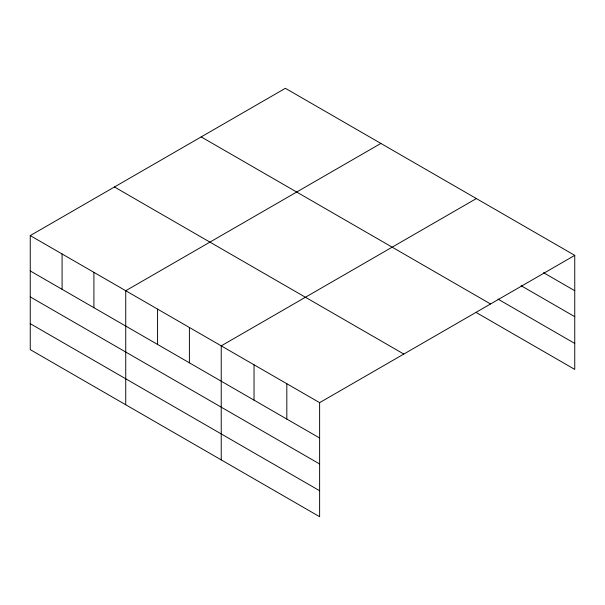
<?xml version="1.0" encoding="UTF-8"?>
<svg xmlns="http://www.w3.org/2000/svg" width="605" height="605" viewBox="0 0 605 605"><rect width="100%" height="100%" fill="white"/><g stroke="black" fill="none" stroke-linecap="round" stroke-linejoin="round"><path stroke-width="0.91" d="M319.621 463.974L319.621 402.665L30.25 235.595L30.25 349.637L319.621 516.7L319.621 463.974L30.25 296.911M476.362 312.603L574.75 369.405L574.75 255.363L285.378 88.3L30.25 235.595M380.87 143.43L125.742 290.733L125.742 404.768M476.362 198.561L221.233 345.863L221.233 459.898M319.621 402.665L574.75 255.363M543.555 272.696L574.75 290.71M521.155 285.734L574.75 316.68M497.96 299.097L574.75 343.436M201.185 136.904L490.557 303.975M114.443 186.99L403.815 354.054M30.25 270.942L319.621 438.005M30.25 323.667L319.621 490.731M286.823 383.729L286.823 419.068M254.032 364.792L254.032 400.139M189.403 327.486L189.403 362.826M157.572 309.11L157.572 344.449M93.911 272.348L93.911 307.695M62.081 253.971L62.081 289.319"/></g></svg>
